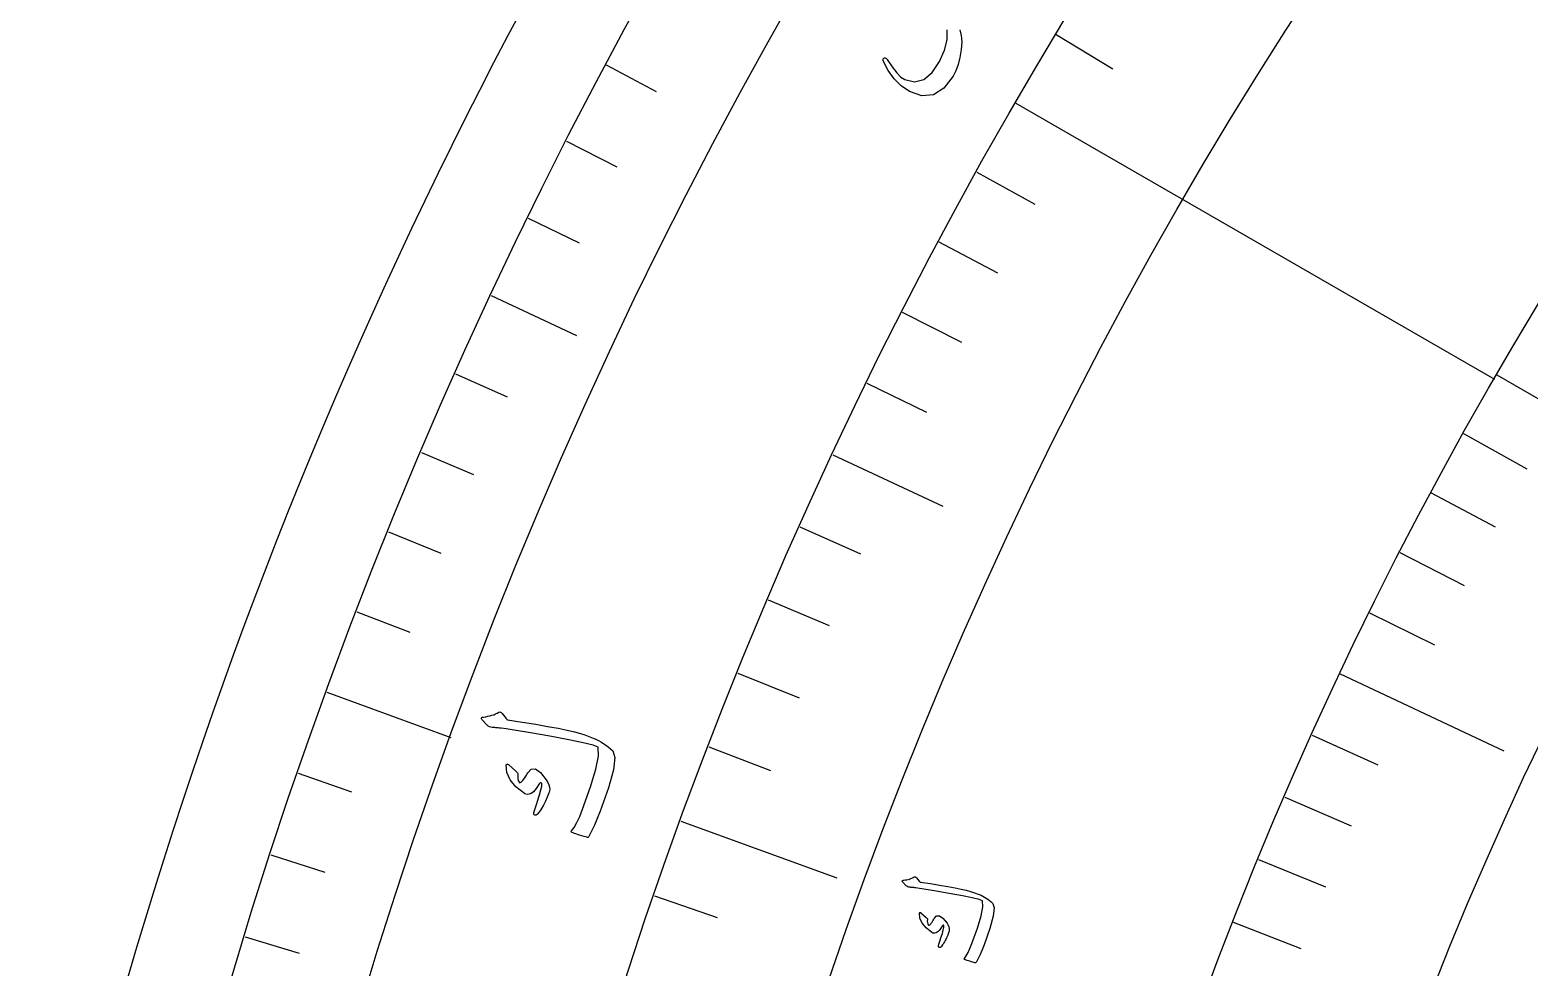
# Model space of a CAD drawing. Header units: millimetres. Extents: x -68 to 68, y -68 to 87.
# Drawn here: x -66.15 to -46.01, y 18.93 to 31.53 of the extents above; entities that cross this region are included whole.
import ezdxf

# ---------------------------------------------------------------- set-up
doc = ezdxf.new("R2010")
doc.units = ezdxf.units.MM
for name, color, linetype in [('CUT_OUTER', 1, 'Continuous'), ('ENGRAVE', 7, 'Continuous'), ('ENGRAVE_FINE', 8, 'Continuous'), ('TEXT', 5, 'Continuous')]:
    doc.layers.add(name, color=color, linetype=linetype)

msp = doc.modelspace()

# ---------------------------------------------------------------- linework, layer by layer
at = {"layer": 'CUT_OUTER'}
msp.add_lwpolyline([(-64.8291, 18.8001), (-64.7125, 19.1975), (-64.5935, 19.5942), (-64.472, 19.9902), (-64.3482, 20.3854), (-64.2219, 20.7799), (-64.0932, 21.1735), (-63.962, 21.5664), (-63.8285, 21.9584), (-63.6926, 22.3497), (-63.5542, 22.7401), (-63.4135, 23.1296), (-63.2704, 23.5183), (-63.1249, 23.906), (-62.977, 24.2929), (-62.8268, 24.6789), (-62.6742, 25.0639), (-62.5192, 25.448), (-62.3619, 25.8311), (-62.2022, 26.2133), (-62.0402, 26.5945), (-61.8758, 26.9746), (-61.7092, 27.3538), (-61.5402, 27.7319), (-61.3688, 28.109), (-61.1952, 28.485), (-61.0193, 28.86), (-60.841, 29.2338), (-60.6605, 29.6066), (-60.4777, 29.9782), (-60.2926, 30.3488), (-60.1053, 30.7181), (-59.9157, 31.0864), (-59.7238, 31.4534), (-59.5297, 31.8193)], dxfattribs=at)
at = {"layer": 'ENGRAVE'}
for points in [[(-52.9033, 30.5437), (-46.4731, 26.8313)], [(-59.9523, 27.9562), (-58.8052, 27.4213)], [(-46.4389, 26.8903), (-44.8968, 25.9973)], [(-55.3641, 25.8167), (-53.8836, 25.1263)], [(-48.5434, 22.8736), (-46.3452, 21.8378)], [(-62.1607, 22.6246), (-60.4956, 22.0186)], [(-57.4035, 20.8932), (-55.3103, 20.1313)]]:
    msp.add_lwpolyline(points, dxfattribs=at)
for radius in [66.15, 66.15, 64.3781, 61.0875, 61.0875, 58.4888, 53.6625, 53.6625, 50.8275]:
    msp.add_circle((0, 0), radius, dxfattribs=at)
at = {"layer": 'ENGRAVE_FINE'}
for points in [[(-52.3622, 31.4624), (-51.5985, 31.0035)], [(-58.407, 31.0555), (-57.7365, 30.699)], [(-58.9401, 30.0315), (-58.2635, 29.6867)], [(-53.4283, 29.6158), (-52.649, 29.1838)], [(-59.4552, 28.9983), (-58.7727, 28.6654)], [(-53.9371, 28.6788), (-53.1504, 28.2605)], [(-54.4294, 27.7331), (-53.6355, 27.3286)], [(-60.431, 26.9056), (-59.7373, 26.5968)], [(-54.9051, 26.779), (-54.1043, 26.3884)], [(-46.8865, 26.1022), (-46.0372, 25.6294)], [(-60.8914, 25.8469), (-60.1924, 25.5502)], [(-47.3208, 25.3062), (-46.4637, 24.8479)], [(-61.3332, 24.7802), (-60.6291, 24.4958)], [(-55.8062, 24.8465), (-54.9922, 24.4841)], [(-47.7418, 24.5027), (-46.8771, 24.0588)], [(-56.2313, 23.8688), (-55.4112, 23.5206)], [(-61.7563, 23.706), (-61.0474, 23.4339)], [(-48.1494, 23.6917), (-47.2773, 23.2626)], [(-56.6393, 22.8838), (-55.8132, 22.55)], [(-48.9237, 22.0485), (-48.0375, 21.6491)], [(-57.0301, 21.8918), (-56.1983, 21.5725)], [(-62.5461, 21.5363), (-61.8281, 21.2891)], [(-49.2901, 21.2166), (-48.3973, 20.8323)], [(-62.9124, 20.4415), (-62.1902, 20.2068)], [(-49.6426, 20.3783), (-48.7434, 20.0092)], [(-57.7594, 19.8881), (-56.9169, 19.5981)], [(-63.2596, 19.3404), (-62.5334, 19.1184)], [(-49.981, 19.5336), (-49.0757, 19.1798)]]:
    msp.add_lwpolyline(points, dxfattribs=at)
at = {"layer": 'TEXT'}
msp.add_lwpolyline([(-53.6572, 31.5278), (-53.6368, 31.4532), (-53.63, 31.3645), (-53.6365, 31.2616), (-53.6536, 31.1562), (-53.6772, 31.0617), (-53.7074, 30.978), (-53.7443, 30.9052), (-53.8703, 30.7422), (-54.0102, 30.6535), (-54.1644, 30.6392), (-54.333, 30.6997), (-54.4422, 30.7737), (-54.5374, 30.8671), (-54.6183, 30.98), (-54.6849, 31.1125), (-54.688, 31.1215), (-54.6886, 31.1294), (-54.6866, 31.1362), (-54.6821, 31.1419), (-54.6758, 31.1471), (-54.6696, 31.1503), (-54.6635, 31.1514), (-54.6576, 31.1505), (-54.6495, 31.1477), (-54.6427, 31.1434), (-54.637, 31.1377), (-54.6325, 31.1306), (-54.5655, 31.0279), (-54.5039, 30.9484), (-54.4477, 30.8921), (-54.3969, 30.859), (-54.2636, 30.8299), (-54.1411, 30.8611), (-54.0295, 30.9522), (-53.9284, 31.1034), (-53.8619, 31.2539), (-53.8277, 31.3949), (-53.8258, 31.5265)], dxfattribs=at)
for points in [[(-60.0557, 22.2926), (-60.0263, 22.2967), (-59.998, 22.3018), (-59.9707, 22.308), (-59.9445, 22.3152), (-59.9194, 22.3236), (-59.8952, 22.3333), (-59.8719, 22.3444), (-59.8496, 22.3569), (-59.8383, 22.3606), (-59.8273, 22.3591), (-59.8166, 22.3525), (-59.8062, 22.3406), (-59.7533, 22.2731), (-59.7474, 22.2663), (-59.7422, 22.2611), (-59.7377, 22.2574), (-59.7339, 22.2553), (-59.5344, 22.2244), (-59.3546, 22.195), (-59.1945, 22.1672), (-59.0542, 22.141), (-58.9337, 22.1165), (-58.8333, 22.0935), (-58.753, 22.0722), (-58.6928, 22.0525), (-58.5809, 22.0104), (-58.5462, 21.9951), (-58.512, 21.978), (-58.4783, 21.9592), (-58.4451, 21.9386), (-58.4124, 21.9161), (-58.3803, 21.8916), (-58.3489, 21.8651), (-58.318, 21.8365), (-58.2894, 21.7479), (-58.3087, 21.5835), (-58.3752, 21.3431), (-58.488, 21.0264), (-58.5269, 20.9288), (-58.5652, 20.8393), (-58.6032, 20.758), (-58.6407, 20.6849), (-58.6461, 20.6789), (-58.6524, 20.6755), (-58.6593, 20.6746), (-58.667, 20.6762), (-58.7029, 20.6865), (-58.7356, 20.6962), (-58.7649, 20.7051), (-58.7909, 20.7134), (-58.8139, 20.7211), (-58.8341, 20.7283), (-58.8516, 20.7351), (-58.8664, 20.7413), (-58.8745, 20.7453), (-58.8782, 20.75), (-58.8775, 20.7554), (-58.8723, 20.7614), (-58.8371, 20.8093), (-58.8007, 20.8741), (-58.7631, 20.9558), (-58.7241, 21.0544), (-58.6166, 21.3523), (-58.5455, 21.5901), (-58.5115, 21.7683), (-58.5152, 21.887), (-58.5848, 21.9128), (-58.7164, 21.9459), (-58.9102, 21.9861), (-59.166, 22.0332), (-59.4231, 22.0781), (-59.6178, 22.111), (-59.7503, 22.1321), (-59.8204, 22.1417), (-59.8397, 22.1437), (-59.8579, 22.1456), (-59.8748, 22.1474), (-59.8904, 22.1491), (-59.9047, 22.1505), (-59.9174, 22.1517), (-59.9286, 22.1527), (-59.9382, 22.1535), (-59.9587, 22.1564), (-59.9771, 22.1625), (-59.9933, 22.1718), (-60.0074, 22.1843), (-60.0779, 22.2609), (-60.0824, 22.2668), (-60.0847, 22.2722), (-60.085, 22.2771), (-60.0832, 22.2816), (-60.0781, 22.286), (-60.0719, 22.2893), (-60.0644, 22.2916), (-60.0557, 22.2926)], [(-59.7515, 21.649), (-59.7493, 21.6531), (-59.7462, 21.6563), (-59.7422, 21.6584), (-59.7372, 21.6596), (-59.7333, 21.6592), (-59.7294, 21.6581), (-59.7253, 21.6563), (-59.7212, 21.6538), (-59.6173, 21.561), (-59.6072, 21.5506), (-59.6, 21.5409), (-59.5957, 21.532), (-59.5945, 21.5238), (-59.5968, 21.4917), (-59.595, 21.463), (-59.589, 21.4378), (-59.5789, 21.4159), (-59.5717, 21.4098), (-59.5613, 21.4109), (-59.5475, 21.4194), (-59.5305, 21.4352), (-59.5214, 21.4466), (-59.5124, 21.4585), (-59.5035, 21.4709), (-59.4948, 21.4839), (-59.4861, 21.4976), (-59.4775, 21.512), (-59.4689, 21.5273), (-59.4603, 21.5435), (-59.4147, 21.5934), (-59.3582, 21.5941), (-59.2907, 21.5457), (-59.212, 21.4483), (-59.1912, 21.4124), (-59.1766, 21.3794), (-59.1685, 21.3495), (-59.1667, 21.3225), (-59.1707, 21.2949), (-59.1813, 21.2587), (-59.1985, 21.2138), (-59.2224, 21.1602), (-59.2351, 21.1331), (-59.2482, 21.1077), (-59.2617, 21.084), (-59.2755, 21.0621), (-59.2891, 21.0418), (-59.3023, 21.0229), (-59.315, 21.0054), (-59.3271, 20.9894), (-59.3372, 20.9805), (-59.3471, 20.975), (-59.3567, 20.973), (-59.366, 20.9745), (-59.3745, 20.9792), (-59.3795, 20.9858), (-59.3808, 20.9944), (-59.3785, 21.005), (-59.3692, 21.038), (-59.3581, 21.0752), (-59.3452, 21.1167), (-59.3304, 21.1623), (-59.3027, 21.2475), (-59.2841, 21.3152), (-59.2746, 21.3652), (-59.2744, 21.3978), (-59.2758, 21.4025), (-59.2786, 21.4058), (-59.2829, 21.4077), (-59.2888, 21.4082), (-59.2928, 21.4074), (-59.2972, 21.4047), (-59.3019, 21.4002), (-59.3069, 21.3939), (-59.3471, 21.3326), (-59.3652, 21.3075), (-59.3841, 21.2872), (-59.4039, 21.2718), (-59.4245, 21.2612), (-59.4469, 21.254), (-59.4678, 21.2525), (-59.4873, 21.2567), (-59.5055, 21.2666), (-59.6201, 21.3554), (-59.6993, 21.4487), (-59.7431, 21.5466), (-59.7515, 21.649)], [(-54.409, 20.1001), (-54.3888, 20.1028), (-54.3693, 20.1063), (-54.3506, 20.1106), (-54.3327, 20.1155), (-54.3154, 20.1212), (-54.2988, 20.1279), (-54.2828, 20.1355), (-54.2675, 20.144), (-54.2598, 20.1466), (-54.2522, 20.1456), (-54.2448, 20.141), (-54.2377, 20.1329), (-54.2012, 20.0867), (-54.1971, 20.0821), (-54.1935, 20.0785), (-54.1904, 20.076), (-54.1878, 20.0745), (-54.0506, 20.0534), (-53.927, 20.0334), (-53.8169, 20.0145), (-53.7204, 19.9967), (-53.6376, 19.98), (-53.5685, 19.9644), (-53.5133, 19.9498), (-53.4718, 19.9364), (-53.3948, 19.9077), (-53.371, 19.8972), (-53.3474, 19.8855), (-53.3242, 19.8726), (-53.3013, 19.8585), (-53.2788, 19.8431), (-53.2567, 19.8263), (-53.2351, 19.8081), (-53.2138, 19.7885), (-53.1941, 19.7275), (-53.2072, 19.6143), (-53.2529, 19.4488), (-53.3306, 19.2306), (-53.3575, 19.1634), (-53.384, 19.1019), (-53.4102, 19.0459), (-53.4361, 18.9956), (-53.4399, 18.9916), (-53.4442, 18.9892), (-53.449, 18.9886), (-53.4543, 18.9897), (-53.4789, 18.9968), (-53.5014, 19.0035), (-53.5215, 19.0098), (-53.5394, 19.0155), (-53.5552, 19.0208), (-53.5691, 19.0258), (-53.5811, 19.0305), (-53.5912, 19.0348), (-53.5968, 19.0376), (-53.5993, 19.0408), (-53.5988, 19.0445), (-53.5952, 19.0486), (-53.571, 19.0815), (-53.5458, 19.126), (-53.5198, 19.1822), (-53.4929, 19.2501), (-53.4188, 19.455), (-53.37, 19.6186), (-53.3468, 19.7412), (-53.3495, 19.8229), (-53.3974, 19.8406), (-53.4879, 19.8631), (-53.6211, 19.8905), (-53.7971, 19.9226), (-53.9738, 19.9532), (-54.1077, 19.9757), (-54.1988, 19.9902), (-54.247, 19.9967), (-54.2603, 19.9981), (-54.2728, 19.9994), (-54.2844, 20.0006), (-54.2951, 20.0018), (-54.3049, 20.0028), (-54.3137, 20.0036), (-54.3213, 20.0043), (-54.328, 20.0048), (-54.3421, 20.0068), (-54.3547, 20.011), (-54.3659, 20.0174), (-54.3756, 20.026), (-54.4241, 20.0784), (-54.4272, 20.0824), (-54.4289, 20.0861), (-54.4291, 20.0894), (-54.4279, 20.0925), (-54.4244, 20.0955), (-54.4201, 20.0978), (-54.4149, 20.0993), (-54.409, 20.1001)], [(-54.199, 19.6592), (-54.1975, 19.662), (-54.1954, 19.6642), (-54.1926, 19.6656), (-54.1892, 19.6664), (-54.1866, 19.6661), (-54.1838, 19.6654), (-54.181, 19.6641), (-54.1782, 19.6624), (-54.1068, 19.5987), (-54.0998, 19.5916), (-54.0948, 19.5849), (-54.0919, 19.5788), (-54.0911, 19.5732), (-54.0927, 19.5512), (-54.0914, 19.5315), (-54.0873, 19.5142), (-54.0804, 19.4992), (-54.0754, 19.495), (-54.0682, 19.4957), (-54.0588, 19.5015), (-54.0471, 19.5124), (-54.0408, 19.5201), (-54.0346, 19.5283), (-54.0286, 19.5368), (-54.0226, 19.5457), (-54.0166, 19.5551), (-54.0107, 19.565), (-54.0047, 19.5755), (-53.9988, 19.5866), (-53.9676, 19.6208), (-53.9287, 19.6213), (-53.8823, 19.588), (-53.8282, 19.5211), (-53.8138, 19.4964), (-53.8039, 19.4738), (-53.7983, 19.4532), (-53.7971, 19.4346), (-53.7998, 19.4157), (-53.8071, 19.3908), (-53.819, 19.36), (-53.8354, 19.3233), (-53.8442, 19.3046), (-53.8532, 19.2872), (-53.8625, 19.271), (-53.872, 19.2559), (-53.8814, 19.242), (-53.8905, 19.229), (-53.8992, 19.2171), (-53.9076, 19.2061), (-53.9145, 19.2), (-53.9213, 19.1962), (-53.9279, 19.1949), (-53.9343, 19.196), (-53.9402, 19.1992), (-53.9436, 19.2037), (-53.9445, 19.2096), (-53.9429, 19.2169), (-53.9365, 19.2395), (-53.9288, 19.2651), (-53.9199, 19.2935), (-53.9096, 19.3248), (-53.8905, 19.3833), (-53.8777, 19.4297), (-53.8712, 19.4641), (-53.8711, 19.4864), (-53.872, 19.4897), (-53.874, 19.492), (-53.8769, 19.4933), (-53.8809, 19.4936), (-53.8837, 19.493), (-53.8867, 19.4912), (-53.8899, 19.4881), (-53.8934, 19.4838), (-53.9211, 19.4418), (-53.9335, 19.4245), (-53.9465, 19.4106), (-53.9601, 19.4001), (-53.9743, 19.3928), (-53.9897, 19.3879), (-54.004, 19.3869), (-54.0175, 19.3898), (-54.0299, 19.3967), (-54.1087, 19.4577), (-54.1631, 19.5218), (-54.1932, 19.589), (-54.199, 19.6592)]]:
    msp.add_lwpolyline(points, close=True, dxfattribs=at)

doc.saveas('drawing.dxf')
